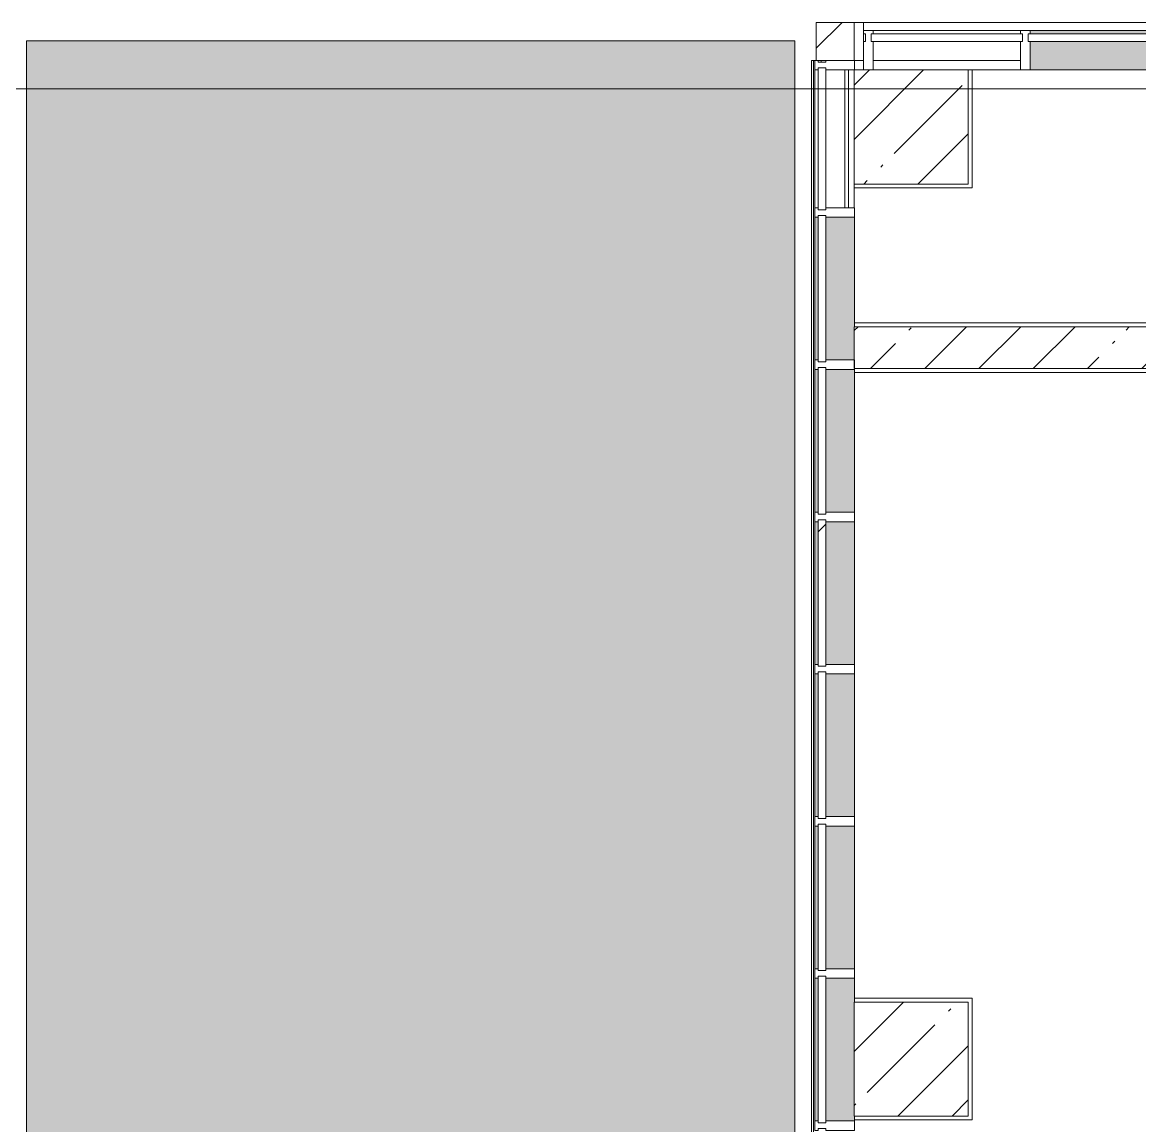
# Model space of a CAD drawing. Header units: millimetres. Extents: x 81671 to 282875, y -8553 to 29000.
# Drawn here: x 147448 to 153320, y 21550 to 27350 of the extents above; entities that cross this region are included whole.
import ezdxf

# ---------------------------------------------------------------- set-up
doc = ezdxf.new("R2010")
doc.units = ezdxf.units.MM
doc.linetypes.add('200_ШТРИХ__ш1_п0_6_', pattern=[800, 500, -300])
for name, color, linetype, lineweight in [('A-DETL-2', 7, 'Continuous', 5), ('A-DETL-MBND-1', 7, '200_ШТРИХ__ш1_п0_6_', 9), ('A-GLAZ-CURT-2', 7, 'Continuous', 5), ('A-GLAZ-CWMG-2', 7, 'Continuous', 5), ('A-WALL-4', 7, 'Continuous', 5), ('I-WALL-5', 7, 'Continuous', 5), ('S-COLS-2', 7, 'Continuous', 5), ('Оси', 7, 'Continuous', 9)]:
    doc.layers.add(name, color=color, linetype=linetype, lineweight=lineweight)
doc.layers.add('A-DETL-GENF-3', color=7, linetype='Continuous', lineweight=9, true_color=0xc0c0c0, transparency=0.4)
doc.layers.add('A-FLOR-3', color=7, linetype='Continuous', lineweight=5, true_color=0xaaaaaa)
doc.layers.add('A-GLAZ-CWMG-3', color=7, linetype='Continuous', lineweight=5, true_color=0x383e42)

# ---------------------------------------------------------------- blocks, each defined once
blk = doc.blocks.new('Системная панель - Стекло - 40мм-23999081-1_4_3_птичка')
at = {"layer": 'A-GLAZ-CURT-2'}
for p, q in [((372.5, 40), (-372.5, 40)), ((-372.5, 40), (-372.5, 0)), ((-372.5, 0), (372.5, 0)), ((372.5, 0), (372.5, 40))]:
    blk.add_line(p, q, dxfattribs=at)
blk = doc.blocks.new('Системная панель - Стекло - 40мм-23998914-1_4_3_птичка')
at = {"layer": 'A-GLAZ-CURT-2'}
for p, q in [((385, 40), (-385, 40)), ((-385, 40), (-385, 0)), ((-385, 0), (385, 0)), ((385, 0), (385, 40))]:
    blk.add_line(p, q, dxfattribs=at)
blk = doc.blocks.new('Прямоугольный импост - Импост структурный с накладкой - 160мм-22858573-1_4_3_птичка')
at = {"layer": 'A-GLAZ-CWMG-2'}
for p, q in [((3854.1, 26375.1), (3854.1, 27100.1)), ((4011.1, 26375.1), (4011.1, 27100.1))]:
    blk.add_line(p, q, dxfattribs=at)
blk = doc.blocks.new('Прямоугольный импост - Импост структурный с накладкой - 190мм-23186010-1_4_3_птичка')
at = {"layer": 'A-GLAZ-CWMG-3'}
for points in [[(3861.1, 23175.1), (3871.1, 23175.1), (3871.1, 23925.1), (3854.1, 23925.1), (3854.1, 23175.1)], [(4060, 23175.1), (4061.1, 23175.1), (4060, 23925.1), (3911.1, 23925.1), (3911.1, 23175.1), (4031.1, 23175.1)]]:
    blk.add_hatch(color=256, dxfattribs=at).paths.add_polyline_path(points)
at = {"layer": 'A-GLAZ-CWMG-2'}
for p, q in [((3854.1, 23175.1), (3854.1, 23925.1)), ((4061.1, 23175.1), (4061.1, 23925.1))]:
    blk.add_line(p, q, dxfattribs=at)
blk = doc.blocks.new('Прямоугольный импост - Импост структурный с накладкой - 190мм-22862231-1_4_3_птичка')
at = {"layer": 'A-GLAZ-CWMG-2'}
for p, q in [((0, 17), (-50, 17)), ((-50, 17), (-50, 0)), ((-50, 0), (-40, 0)), ((-40, 0), (-40, -40)), ((-10, -40), (-10, 0)), ((-10, 0), (-0.1, 0)), ((0, 11.1), (0, 17)), ((-40, -40), (-50, -40)), ((-50, -40), (-50, -190)), ((-0.1, -40), (-10, -40)), ((-50, -190), (0, -190))]:
    blk.add_line(p, q, dxfattribs=at)
blk = doc.blocks.new('Прямоугольный импост - Импост структурный с накладкой - 190мм-22862219-1_4_3_птичка')
at = {"layer": 'A-GLAZ-CWMG-2'}
for p, q in [((-25, 0), (-25, 17)), ((-25, 17), (25, 17)), ((-15, 0), (-25, 0)), ((-15, -40), (-15, 0)), ((25, 0), (15, 0)), ((15, 0), (15, -40)), ((25, 17), (25, 0)), ((-25, -190), (-25, -40)), ((-25, -40), (-15, -40)), ((15, -40), (25, -40)), ((25, -40), (25, -190)), ((25, -190), (-25, -190))]:
    blk.add_line(p, q, dxfattribs=at)
blk = doc.blocks.new('Системная панель - Стекло - 40мм-V73-1_4_3_птичка')
at = {"layer": 'A-GLAZ-CURT-2'}
for p, q in [((385, 40), (-385, 40)), ((-385, 40), (-385, 0)), ((-385, 0), (385, 0)), ((385, 0), (385, 40))]:
    blk.add_line(p, q, dxfattribs=at)
blk = doc.blocks.new('Системная панель - Стекло - 40мм-V74-1_4_3_птичка')
at = {"layer": 'A-GLAZ-CURT-2'}
h = blk.add_hatch(dxfattribs=at)
h.set_pattern_fill('FP_135', color=256, style=0, pattern_type=2)
h.set_pattern_definition([(135, (23850.1, -4371.1), (-1414.21, -1414.21), [1000, -3000]), (135, (24350.1, -5371.1), (-1414.21, -1414.21), [3000, -1000]), (135, (24850.1, -3371.1), (-1414.21, -1414.21), [1000, -3000])])
h.paths.add_polyline_path([(385, 0), (385, 40), (-385, 38.9), (-385, 0), (42.2, 0)])
for p, q in [((385, 40), (-385, 40)), ((-385, 40), (-385, 0)), ((-385, 0), (385, 0)), ((385, 0), (385, 40))]:
    blk.add_line(p, q, dxfattribs=at)
blk = doc.blocks.new('Системная панель - Стекло - 40мм-22856066-1_4_3_птичка')
at = {"layer": 'A-GLAZ-CURT-2'}
for p, q in [((397.5, 0), (-397.5, 0)), ((-397.5, 0), (-397.5, -40)), ((397.5, -40), (397.5, 0)), ((-397.5, -40), (397.5, -40))]:
    blk.add_line(p, q, dxfattribs=at)
blk = doc.blocks.new('Прямоугольный импост - Импост структурный с накладкой - 160мм-22794257-1_4_3_птичка')
at = {"layer": 'A-GLAZ-CWMG-2'}
for p, q in [((4935, 27307), (4160, 27307)), ((4935, 27150), (4160, 27150))]:
    blk.add_line(p, q, dxfattribs=at)
blk = doc.blocks.new('Прямоугольный импост - Импост структурный с накладкой - 190мм-20153675-1_4_3_птичка')
at = {"layer": 'A-GLAZ-CWMG-2'}
for p, q in [((-50, 190), (-50, 40)), ((0, 40), (0, 190)), ((-50, 40), (-40, 40)), ((-40, 0), (-50, 0)), ((-50, 0), (-50, -17)), ((-40, 40), (-40, 0)), ((-10, 0), (-10, 40)), ((-10, 40), (0, 40)), ((0, 0), (-10, 0)), ((0, -17), (0, 0)), ((-50, -17), (0, -17))]:
    blk.add_line(p, q, dxfattribs=at)
blk = doc.blocks.new('Системная панель - Стекло - 40мм-V99-1_4_3_птичка')
at = {"layer": 'A-GLAZ-CURT-2'}
h = blk.add_hatch(dxfattribs=at)
h.set_pattern_fill('FP_154', color=256, style=0, pattern_type=2)
h.set_pattern_definition([(135, (24650.1, -4371.1), (-1414.21, -1414.21), [1000, -3000]), (135, (25150.1, -5371.1), (-1414.21, -1414.21), [3000, -1000]), (135, (25650.1, -3371.1), (-1414.21, -1414.21), [1000, -3000])])
h.paths.add_polyline_path([(385, 15), (385, 40), (-385, 38.9), (-385, 0), (385, 0)])
for p, q in [((385, 40), (-385, 40)), ((-385, 40), (-385, 0)), ((-385, 0), (385, 0)), ((385, 0), (385, 40))]:
    blk.add_line(p, q, dxfattribs=at)
blk = doc.blocks.new('Прямоугольный импост - Импост структурный с накладкой - 190мм-V100-1_4_3_птичка')
at = {"layer": 'A-GLAZ-CWMG-2'}
for p, q in [((-25, 0), (-25, 17)), ((-25, 17), (25, 17)), ((-15, 0), (-25, 0)), ((-15, -40), (-15, 0)), ((25, 0), (15, 0)), ((15, 0), (15, -40)), ((25, 17), (25, 0)), ((-25, -190), (-25, -40)), ((-25, -40), (-15, -40)), ((15, -40), (25, -40)), ((25, -40), (25, -190)), ((25, -190), (-25, -190))]:
    blk.add_line(p, q, dxfattribs=at)
blk = doc.blocks.new('Системная панель - Стекло - 40мм-V141-1_4_3_птичка')
at = {"layer": 'A-GLAZ-CURT-2'}
for p, q in [((410, 0), (-410, 0)), ((-410, 0), (-410, -40)), ((-410, -40), (410, -40)), ((410, -40), (410, 0))]:
    blk.add_line(p, q, dxfattribs=at)
blk = doc.blocks.new('Прямоугольный импост - Импост структурный с накладкой - 190мм-V104-1_4_3_птичка')
at = {"layer": 'A-GLAZ-CWMG-3'}
for points in [[(8335, 27290), (8335, 27307), (7535, 27307), (7535, 27290)], [(7535, 27100), (8335, 27100), (8335, 27250), (7535, 27250), (7535, 27150)]]:
    blk.add_hatch(color=256, dxfattribs=at).paths.add_polyline_path(points)
at = {"layer": 'A-GLAZ-CWMG-2'}
for p, q in [((8335, 27307), (7535, 27307)), ((8335, 27100), (7535, 27100))]:
    blk.add_line(p, q, dxfattribs=at)
blk = doc.blocks.new('Прямоугольный импост - Импост структурный с накладкой - 190мм-20153693-1_4_3_птичка')
at = {"layer": 'A-GLAZ-CWMG-2'}
for p, q in [((-25, 40), (-25, 190)), ((-25, 190), (25, 190)), ((25, 190), (25, 40)), ((-15, 40), (-25, 40)), ((-25, -17), (-25, 0)), ((-25, 0), (-15, 0)), ((-15, 0), (-15, 40)), ((15, 40), (15, 0)), ((25, 40), (15, 40)), ((15, 0), (25, 0)), ((25, 0), (25, -17)), ((25, -17), (-25, -17))]:
    blk.add_line(p, q, dxfattribs=at)
blk = doc.blocks.new('BSC_Колонна _Прямоугольная - 200х200-22401950-1_4_3_птичка')
at = {"layer": 'S-COLS-2'}
h = blk.add_hatch(dxfattribs=at)
h.set_pattern_fill('FP_182', color=256, style=0, pattern_type=2)
h.set_pattern_definition([(45, (-3960, -27250), (-176.7767, 176.7767), [])])
h.paths.add_polyline_path([(46.1, -100), (100, -100), (100, 100), (-100, 100), (-98.9, -100), (-48.9, -100)])
for p, q in [((100, 100), (-100, 100)), ((-100, 100), (-100, -100)), ((100, -100), (100, 100)), ((-100, -100), (100, -100))]:
    blk.add_line(p, q, dxfattribs=at)
blk = doc.blocks.new('Системная панель - Стекло - 40мм-V151-1_4_3_птичка')
at = {"layer": 'A-GLAZ-CURT-2'}
for p, q in [((385, 40), (-385, 40)), ((-385, 40), (-385, 0)), ((-385, 0), (385, 0)), ((385, 0), (385, 40))]:
    blk.add_line(p, q, dxfattribs=at)
blk = doc.blocks.new('Прямоугольный импост - Импост структурный с накладкой - 190мм-V152-1_4_3_птичка')
at = {"layer": 'A-GLAZ-CWMG-3'}
for points in [[(3861.1, 25575.1), (3871.1, 25575.1), (3871.1, 26325.1), (3854.1, 26325.1), (3854.1, 25575.1)], [(4045.8, 25575.1), (4060, 25575.1), (4060, 26325.1), (3911.1, 26325.1), (3911.1, 25575.1), (4031.1, 25575.1)]]:
    blk.add_hatch(color=256, dxfattribs=at).paths.add_polyline_path(points)
at = {"layer": 'A-GLAZ-CWMG-2'}
for p, q in [((3854.1, 25575.1), (3854.1, 26325.1)), ((4061.1, 25749.9), (4061.1, 26325.1))]:
    blk.add_line(p, q, dxfattribs=at)
blk = doc.blocks.new('BSC_Колонна _Прямоугольная - 600х600-V158-1_4_3_птичка')
at = {"layer": 'S-COLS-2'}
h = blk.add_hatch(dxfattribs=at)
h.set_pattern_fill('FP_191', color=256, style=0, pattern_type=2)
h.set_pattern_definition([(45, (-4360, -26800), (-285.123, 285.123), []), (45, (-4074.88, -26800), (-285.123, 285.123), [504.031, -100.806, 16.764, -84.042])])
h.paths.add_polyline_path([(300, -300), (300, 300), (-300, 300), (-300, -300), (-55.8, -300)])
for p, q in [((300, 300), (-300, 300)), ((-300, 300), (-300, -300)), ((300, -300), (300, 300)), ((-300, -300), (300, -300))]:
    blk.add_line(p, q, dxfattribs=at)
blk = doc.blocks.new('BSC_Колонна _Прямоугольная - 600х600-V159-1_4_3_птичка')
at = {"layer": 'S-COLS-2'}
h = blk.add_hatch(dxfattribs=at)
h.set_pattern_fill('FP_193', color=256, style=0, pattern_type=2)
h.set_pattern_definition([(45, (-4360, -21900), (-285.123, 285.123), []), (45, (-4074.88, -21900), (-285.123, 285.123), [504.031, -100.806, 16.764, -84.042])])
h.paths.add_polyline_path([(-300, -300), (300, -300), (300, 300), (-300, 300), (-300, 60.2)])
for p, q in [((300, 300), (-300, 300)), ((-300, 300), (-300, -300)), ((300, -300), (300, 300)), ((-300, -300), (300, -300))]:
    blk.add_line(p, q, dxfattribs=at)
blk = doc.blocks.new('Системная панель - Стекло - 40мм-V172-1_4_3_птичка')
at = {"layer": 'A-GLAZ-CURT-2'}
for p, q in [((385, 40), (-385, 40)), ((-385, 40), (-385, 0)), ((-385, 0), (385, 0)), ((385, 0), (385, 40))]:
    blk.add_line(p, q, dxfattribs=at)
blk = doc.blocks.new('Прямоугольный импост - Импост структурный с накладкой - 190мм-V173-1_4_3_птичка')
at = {"layer": 'A-GLAZ-CWMG-3'}
for points in [[(3861.1, 21575.1), (3871.1, 21575.1), (3871.1, 22325.1), (3854.1, 22325.1), (3854.1, 21575.1)], [(4031.1, 21575.1), (4061.1, 21580), (4060, 22325.1), (3911.1, 22325.1), (3911.1, 21575.1), (4006.1, 21575.1)]]:
    blk.add_hatch(color=256, dxfattribs=at).paths.add_polyline_path(points)
at = {"layer": 'A-GLAZ-CWMG-2'}
for p, q in [((3854.1, 21575.1), (3854.1, 22325.1)), ((4061.1, 22200), (4061.1, 22325.1)), ((4061.1, 21575.1), (4061.1, 21600))]:
    blk.add_line(p, q, dxfattribs=at)
blk = doc.blocks.new('Прямоугольный импост - Импост структурный с накладкой - 170мм-23186685-1_4_3_птичка')
at = {"layer": 'A-GLAZ-CWMG-2'}
for p, q in [((3836.1, 27150.1), (3846.1, 27150.1)), ((3836.1, 20672.1), (3836.1, 27150.1)), ((3846.1, 27150.1), (3854.1, 27150.1)), ((3846.1, 20672.1), (3846.1, 27150.1)), ((3886.1, 27140.1), (3886.1, 27150)), ((3836.1, 19127.1), (3836.1, 20627.1)), ((3846.1, 19127.1), (3846.1, 20627.1)), ((3836.1, 17663.1), (3836.1, 19082.1)), ((3846.1, 17663.1), (3846.1, 19082.1)), ((3836.1, 16118.1), (3836.1, 17618.1)), ((3846.1, 16118.1), (3846.1, 17618.1)), ((3836.1, 15358.1), (3836.1, 16073.1)), ((3846.1, 15358.1), (3846.1, 16073.1)), ((3846.1, 15358.1), (3836.1, 15358.1)), ((3854.1, 15358.1), (3846.1, 15358.1)), ((3886.1, 15358.1), (3871.1, 15358.1)), ((3886.1, 15358.1), (3886.1, 15368.1)), ((3911.1, 15358.1), (3886.1, 15358.1))]:
    blk.add_line(p, q, dxfattribs=at)
blk = doc.blocks.new('Прямоугольный импост - Импост структурный с накладкой - 170мм-23186686-1_4_3_птичка')
at = {"layer": 'A-GLAZ-CWMG-2'}
for p, q in [((4031.1, 27100.1), (4031.1, 26375.1)), ((3886.1, 15358.1), (3871.1, 15358.1))]:
    blk.add_line(p, q, dxfattribs=at)

msp = doc.modelspace()

# ---------------------------------------------------------------- hatches: boundary and pattern name
at = {"layer": 'A-DETL-GENF-3'}
msp.add_hatch(color=256, dxfattribs=at).paths.add_polyline_path([(147469.1, 15380), (151508.2, 15380), (151508.2, 16073.1), (151056.2, 16073.1), (151056.2, 16118.1), (151508.2, 16118.1), (151508.2, 17618.1), (150610.2, 17618.1), (150610.2, 17663.1), (151508.2, 17663.1), (151508.2, 19082.1), (150630.2, 19082.1), (150630.2, 19127.1), (151508.2, 19127.1), (151508.2, 20627.1), (151076.2, 20627.1), (151076.2, 20672.1), (151508.2, 20672.1), (151508.2, 27252), (147469.1, 27252), (147469.1, 19612.6)])
at = {"layer": 'A-WALL-4'}
h = msp.add_hatch(dxfattribs=at)
h.set_pattern_fill('FP_129', color=256, style=0, pattern_type=2)
h.set_pattern_definition([(135, (147759.1, 0), (-176.7767, -176.7767), [])])
h.paths.add_polyline_path([(161219.4, 27150), (161469.1, 27150), (161469.1, 27350), (161219.4, 27350), (161219.4, 27250)])
h.paths.add_polyline_path([(151869.1, 27150), (151869.1, 27350), (151819.1, 27350), (151819.1, 27150)])
at = {"layer": 'I-WALL-5'}
h = msp.add_hatch(dxfattribs=at)
h.set_pattern_fill('FP_98', color=256, style=0, pattern_type=2)
h.set_pattern_definition([(45, (147759.1, 0), (-285.123, 285.123), []), (45, (148044.2, 0), (-285.123, 285.123), [504.031, -100.806, 16.764, -84.042])])
h.paths.add_polyline_path([(154159.1, 25530), (157469.1, 25530), (157469.1, 25750), (151819.1, 25750), (151819.1, 25530), (154139.1, 25530)])

# ---------------------------------------------------------------- linework, layer by layer
at = {"layer": 'A-DETL-2'}
for p, q in [((151508.2, 27252), (147469.1, 27252)), ((147469.1, 27252), (147469.1, 15380)), ((151508.2, 15380), (151508.2, 27252))]:
    msp.add_line(p, q, dxfattribs=at)
at = {"layer": 'A-DETL-MBND-1'}
for p, q in [((151819.1, 27100), (151790.2, 27100)), ((151819.1, 26500), (151819.1, 26374.8))]:
    msp.add_line(p, q, dxfattribs=at)
at = {"layer": 'A-FLOR-3'}
for p, q in [((152694.1, 27100), (152419.1, 27100)), ((152439.1, 27100), (152439.1, 26480)), ((152439.1, 26480), (151819.1, 26480)), ((151819.1, 26480), (151819.1, 26374.8)), ((151820.2, 25770), (157469.1, 25770)), ((154039.1, 25510), (151820.2, 25510)), ((151820.2, 22220), (152439.1, 22220)), ((152439.1, 22220), (152439.1, 21580)), ((152439.1, 21580), (151820.2, 21580))]:
    msp.add_line(p, q, dxfattribs=at)
at = {"layer": 'A-WALL-4'}
for p, q in [((151819.1, 27350), (165569.4, 27350)), ((151869.1, 27150), (151869.1, 27350)), ((151819.1, 27150), (151869.1, 27150))]:
    msp.add_line(p, q, dxfattribs=at)
at = {"layer": 'I-WALL-5'}
for p, q in [((157469.1, 25750), (151819.1, 25750)), ((151819.1, 25750), (151819.1, 25530)), ((151819.1, 25530), (154059.1, 25530))]:
    msp.add_line(p, q, dxfattribs=at)
at = {"layer": 'Оси'}
msp.add_line((144530.3, 27000), (157030.3, 27000), dxfattribs=at)

# ---------------------------------------------------------------- block references
at = {"layer": 'A-GLAZ-CURT-2'}
for name, p in [('Системная панель - Стекло - 40мм-22856066-1_4_3_птичка', (152306.6, 27290)), ('Системная панель - Стекло - 40мм-V141-1_4_3_птичка', (153144.1, 27290))]:
    msp.add_blockref(name, p, dxfattribs=at)
at = {"layer": 'A-GLAZ-CURT-2', "rotation": 269.9999999999999}
for name, p in [('Системная панель - Стекло - 40мм-23999081-1_4_3_птичка', (151630.2, 26737.6)), ('Системная панель - Стекло - 40мм-V151-1_4_3_птичка', (151630.2, 25950.1)), ('Системная панель - Стекло - 40мм-V99-1_4_3_птичка', (151630.2, 25150.1)), ('Системная панель - Стекло - 40мм-V74-1_4_3_птичка', (151630.2, 24350.1)), ('Системная панель - Стекло - 40мм-23998914-1_4_3_птичка', (151630.2, 23550.1)), ('Системная панель - Стекло - 40мм-V73-1_4_3_птичка', (151630.2, 22750.1)), ('Системная панель - Стекло - 40мм-V172-1_4_3_птичка', (151630.2, 21950.1))]:
    msp.add_blockref(name, p, dxfattribs=at)
at = {"layer": 'A-GLAZ-CWMG-2'}
for name, p, rotation in [('Прямоугольный импост - Импост структурный с накладкой - 190мм-20153675-1_4_3_птичка', (151869.1, 27290), 180), ('Прямоугольный импост - Импост структурный с накладкой - 190мм-22862231-1_4_3_птичка', (151630.2, 27150.1), 89.99999999999991)]:
    msp.add_blockref(name, p, dxfattribs=dict(at, rotation=rotation))
for name, p in [('Прямоугольный импост - Импост структурный с накладкой - 160мм-22794257-1_4_3_птичка', (147759.1, 0)), ('Прямоугольный импост - Импост структурный с накладкой - 190мм-V104-1_4_3_птичка', (145209.1, 0)), ('Прямоугольный импост - Импост структурный с накладкой - 170мм-23186685-1_4_3_птичка', (147759.1, 0)), ('Прямоугольный импост - Импост структурный с накладкой - 160мм-22858573-1_4_3_птичка', (147759.1, 0)), ('Прямоугольный импост - Импост структурный с накладкой - 170мм-23186686-1_4_3_птичка', (147759.1, 0)), ('Прямоугольный импост - Импост структурный с накладкой - 190мм-V152-1_4_3_птичка', (147759.1, 0)), ('Прямоугольный импост - Импост структурный с накладкой - 190мм-23186010-1_4_3_птичка', (147759.1, 1600)), ('Прямоугольный импост - Импост структурный с накладкой - 190мм-23186010-1_4_3_птичка', (147759.1, 800)), ('Прямоугольный импост - Импост структурный с накладкой - 190мм-23186010-1_4_3_птичка', (147759.1, 0)), ('Прямоугольный импост - Импост структурный с накладкой - 190мм-23186010-1_4_3_птичка', (147759.1, -800)), ('Прямоугольный импост - Импост структурный с накладкой - 190мм-V173-1_4_3_птичка', (147759.1, 0))]:
    msp.add_blockref(name, p, dxfattribs=at)
at = {"layer": 'A-GLAZ-CWMG-2', "extrusion": (0, 0, -1)}
for name, p, rotation in [('Прямоугольный импост - Импост структурный с накладкой - 190мм-20153693-1_4_3_птичка', (-152719.1, 27290), 180), ('Прямоугольный импост - Импост структурный с накладкой - 190мм-22862219-1_4_3_птичка', (-151630.2, 26350.1), 270.0000000000001), ('Прямоугольный импост - Импост структурный с накладкой - 190мм-V100-1_4_3_птичка', (-151630.2, 25550.1), 270.0000000000001), ('Прямоугольный импост - Импост структурный с накладкой - 190мм-22862219-1_4_3_птичка', (-151630.2, 24750.1), 270.0000000000001), ('Прямоугольный импост - Импост структурный с накладкой - 190мм-22862219-1_4_3_птичка', (-151630.2, 23950.1), 270.0000000000001), ('Прямоугольный импост - Импост структурный с накладкой - 190мм-22862219-1_4_3_птичка', (-151630.2, 23150.1), 270.0000000000001), ('Прямоугольный импост - Импост структурный с накладкой - 190мм-22862219-1_4_3_птичка', (-151630.2, 22350.1), 270.0000000000001), ('Прямоугольный импост - Импост структурный с накладкой - 190мм-22862219-1_4_3_птичка', (-151630.2, 21550.1), 270.0000000000001)]:
    msp.add_blockref(name, p, dxfattribs=dict(at, rotation=rotation))
at = {"layer": 'S-COLS-2'}
for name, p in [('BSC_Колонна _Прямоугольная - 200х200-22401950-1_4_3_птичка', (151719.1, 27250)), ('BSC_Колонна _Прямоугольная - 600х600-V158-1_4_3_птичка', (152119.1, 26800)), ('BSC_Колонна _Прямоугольная - 600х600-V159-1_4_3_птичка', (152119.1, 21900))]:
    msp.add_blockref(name, p, dxfattribs=at)

doc.saveas('drawing.dxf')
